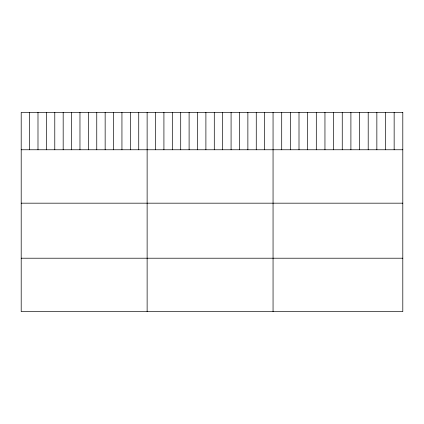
<?xml version="1.0" encoding="UTF-8"?>
<svg xmlns="http://www.w3.org/2000/svg" width="424" height="424" viewBox="0 0 424 424"><rect width="100%" height="100%" fill="white"/><g stroke="black" fill="none" stroke-linecap="round" stroke-linejoin="round"><path stroke-width="0.64" d="M21.2 149.762L402.8 149.762M21.2 203.176L402.8 203.176M21.2 258.211L402.8 258.211M394.15 112.376L394.15 149.762M385.501 112.376L385.501 149.762M376.851 112.376L376.851 149.762M368.202 112.376L368.202 149.762M359.552 112.376L359.552 149.762M350.902 112.376L350.902 149.762M342.253 112.376L342.253 149.762M333.603 112.376L333.603 149.762M324.954 112.376L324.954 149.762M316.304 112.376L316.304 149.762M307.654 112.376L307.654 149.762M299.005 112.376L299.005 149.762M290.355 112.376L290.355 149.762M281.706 112.376L281.706 149.762M273.056 112.376L273.056 311.624M264.661 112.376L264.661 149.762M256.266 112.376L256.266 149.762M247.87 112.376L247.87 149.762M239.475 112.376L239.475 149.762M231.08 112.376L231.08 149.762M222.685 112.376L222.685 149.762M214.29 112.376L214.29 149.762M205.894 112.376L205.894 149.762M197.499 112.376L197.499 149.762M189.104 112.376L189.104 149.762M180.709 112.376L180.709 149.762M172.314 112.376L172.314 149.762M163.918 112.376L163.918 149.762M155.523 112.376L155.523 149.762M147.128 112.376L147.128 311.624M138.733 112.376L138.733 149.762M130.338 112.376L130.338 149.762M121.942 112.376L121.942 149.762M113.547 112.376L113.547 149.762M105.152 112.376L105.152 149.762M96.757 112.376L96.757 149.762M88.362 112.376L88.362 149.762M79.966 112.376L79.966 149.762M71.571 112.376L71.571 149.762M63.176 112.376L63.176 149.762M54.781 112.376L54.781 149.762M46.386 112.376L46.386 149.762M37.99 112.376L37.99 149.762M29.595 112.376L29.595 149.762M402.8 112.376L21.2 112.376L21.2 311.624L402.8 311.624L402.8 112.376"/></g></svg>
